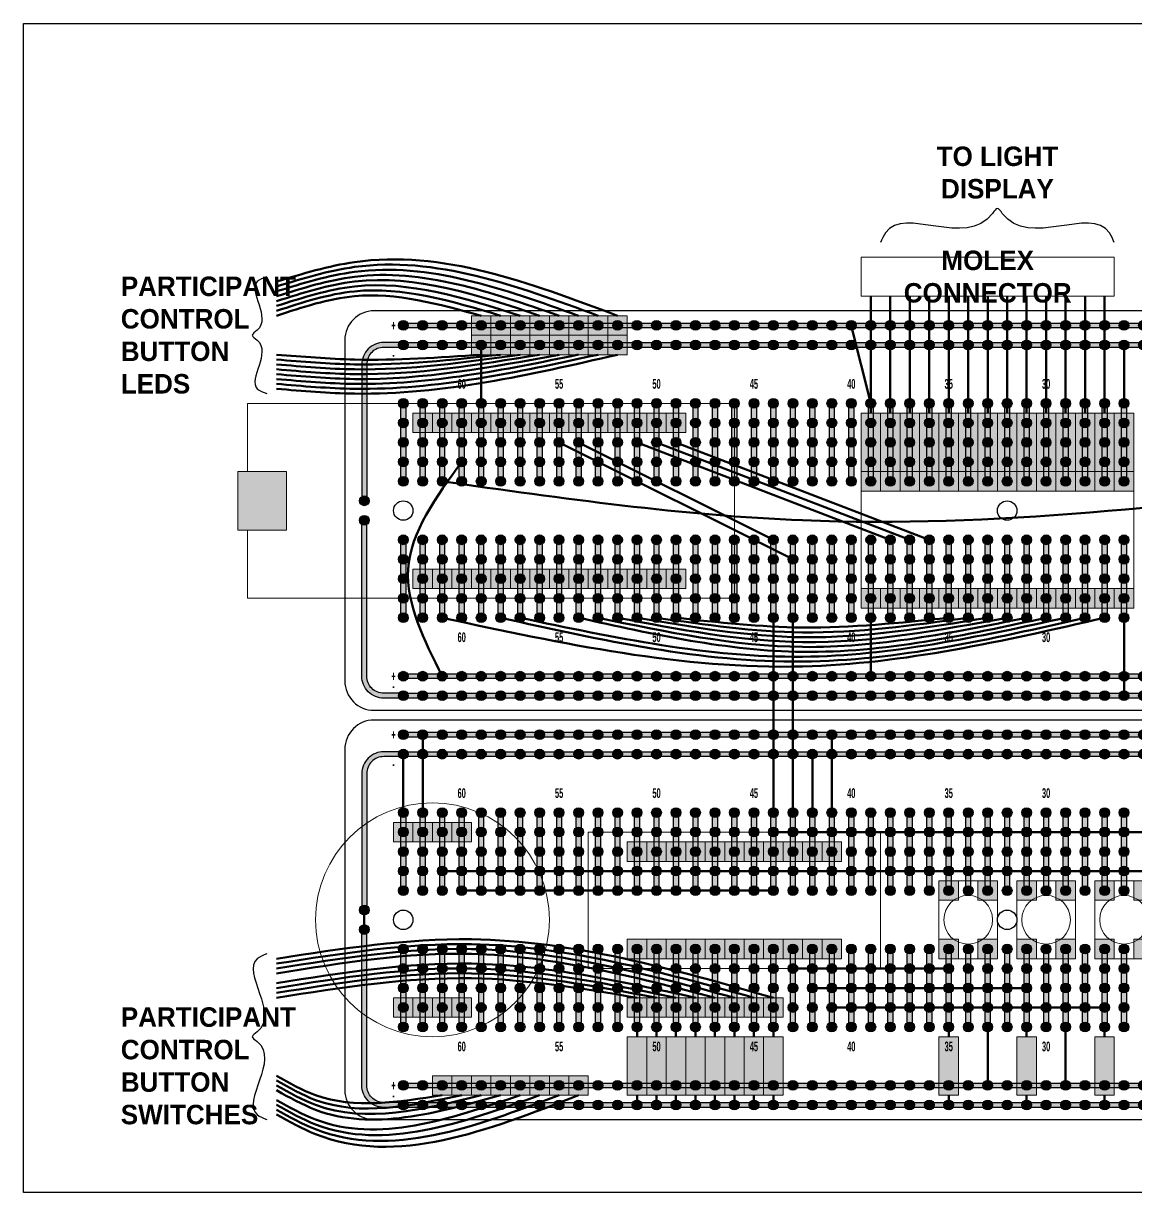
# Model space of a CAD drawing. Header units: inches. Extents: x -1.8 to 23.5, y -0.6 to 13.3.
# Drawn here: x -1.8 to 3.91, y 7.3 to 13.3 of the extents above; entities that cross this region are included whole.
import ezdxf
from ezdxf.enums import TextEntityAlignment as Align

# ---------------------------------------------------------------- set-up
doc = ezdxf.new("R2010")
doc.units = ezdxf.units.IN
doc.header["$MEASUREMENT"] = 0
for name, color, linetype in [('E-12V', 241, 'Continuous'), ('E-3.3V', 242, 'Continuous'), ('E-5.0V', 245, 'Continuous'), ('E-BRBD', 253, 'Continuous'), ('E-COMP-RSTR', 203, 'Continuous'), ('E-MOD0', 153, 'Continuous'), ('E-MOD1', 8, 'Continuous'), ('E-SCLK', 92, 'Continuous'), ('E-SDTA', 52, 'Continuous'), ('E-TRML-GNRL', 8, 'Continuous'), ('E-TRML-POWR', 103, 'Continuous'), ('G-ANNO-TEXT', 7, 'Continuous')]:
    doc.layers.add(name, color=color, linetype=linetype)
doc.layers.add('E-GRND', color=7, linetype='Continuous', true_color=0x404040)
for name, color, linetype, lineweight in [('E-LEDB', 152, 'Continuous', 50), ('E-LEDG', 110, 'Continuous', 50), ('E-LEDR', 240, 'Continuous', 50), ('E-LEDW', 254, 'Continuous', 50), ('E-OUTL', 7, 'Continuous', 15), ('E-WIRE-012V', 241, 'Continuous', 50), ('E-WIRE-3.3V', 242, 'Continuous', 50), ('E-WIRE-5.0V', 245, 'Continuous', 50), ('E-WIRE-GNRL', 30, 'Continuous', 50), ('E-WIRE-SCLK', 92, 'Continuous', 50), ('E-WIRE-SDTA', 52, 'Continuous', 50)]:
    doc.layers.add(name, color=color, linetype=linetype, lineweight=lineweight)
doc.layers.add('E-WIRE-GRND', color=7, linetype='Continuous', lineweight=50, true_color=0x404040)
doc.layers.add('G-VPRT', color=7, linetype='Continuous', plot=False)
doc.layers.get('E-MOD0').off()
doc.styles.add('PIN-ANNO', font='cityb___.ttf', dxfattribs={"width": 0.5, "height": 0.05})
doc.styles.add('RJR', font='cityb___.ttf', dxfattribs={"height": 0.1})

# ---------------------------------------------------------------- blocks, each defined once
blk = doc.blocks.new('filled-terminal')
h = blk.add_hatch(color=256)
h.dxf.hatch_style = 1
h.paths.add_polyline_path([(0.1, 0.1), (0, 0.1), (0, 0), (0.1, 0)])
at = {"layer": 'E-OUTL'}
blk.add_lwpolyline([(0, 0.1), (0.1, 0.1), (0.1, 0), (0, 0)], close=True, dxfattribs=at)
blk = doc.blocks.new('pwm-expander')
h = blk.add_hatch(color=256)
h.dxf.hatch_style = 1
h.paths.add_polyline_path([(0, 0), (1.5, 0), (1.5, 0.7), (0, 0.7)])
h.paths.add_polyline_path([(0.2, 0.15), (0.3, 0.15), (0.4, 0.15), (0.5, 0.15), (0.6, 0.15), (0.6, 0.05), (0.5, 0.05), (0.4, 0.05), (0.3, 0.05), (0.2, 0.05)], flags=16)
h.paths.add_polyline_path([(0.4262, 0.5638), (0.4262, 0.1362), (1.0738, 0.1362), (1.0738, 0.5638)], flags=24)
at = {"layer": 'E-OUTL'}
blk.add_lwpolyline([(0, 0.7), (1.5, 0.7), (1.5, 0), (0, 0)], close=True, dxfattribs=at)
at = {"layer": 'E-3.3V'}
blk.add_blockref('filled-terminal', (0.2, 0.05), dxfattribs=at)
at = {"layer": 'E-GRND'}
blk.add_blockref('filled-terminal', (0.3, 0.05), dxfattribs=at)
at = {"layer": 'E-SCLK'}
blk.add_blockref('filled-terminal', (0.4, 0.05), dxfattribs=at)
at = {"layer": 'E-SDTA'}
blk.add_blockref('filled-terminal', (0.5, 0.05), dxfattribs=at)
at = {"layer": 'E-TRML-GNRL'}
for p in [(0.2, 0.55), (0.3, 0.55), (0.4, 0.55), (0.5, 0.55), (0.6, 0.55), (0.7, 0.55), (0.8, 0.55), (0.9, 0.55), (1, 0.55), (1.1, 0.55), (1.2, 0.55), (0.6, 0.05), (0.7, 0.05), (0.8, 0.05), (0.9, 0.05), (1, 0.05), (1.1, 0.05), (1.2, 0.05)]:
    blk.add_blockref('filled-terminal', p, dxfattribs=at)
blk = doc.blocks.new('level-shifter')
h = blk.add_hatch(color=256)
h.dxf.hatch_style = 1
h.paths.add_polyline_path([(0.4, 0.6), (0.3, 0.6), (0.2, 0.6), (0.1, 0.6), (0, 0.6), (0, 0.1), (0.1, 0.1), (0.2, 0.1), (0.3, 0.1), (0.4, 0.1), (0.5, 0.1), (0.6, 0.1), (0.7, 0.1), (0.8, 0.1), (0.9, 0.1), (1, 0.1), (1.1, 0.1), (1.2, 0.1), (1.3, 0.1), (1.4, 0.1), (1.4, 0.6), (1.3, 0.6), (1.2, 0.6), (1.1, 0.6), (1, 0.6), (0.9, 0.6), (0.8, 0.6), (0.7, 0.6), (0.6, 0.6), (0.5, 0.6)])
h.paths.add_polyline_path([(0.4443, 0.5628), (0.4443, 0.1372), (0.9557, 0.1372), (0.9557, 0.5628)], flags=24)
blk.add_lwpolyline([(0, 0.6), (1.4, 0.6), (1.4, 0.1), (0, 0.1)], close=True)
at = {"layer": 'E-OUTL'}
blk.add_lwpolyline([(0, 0.7), (1.4, 0.7), (1.4, 0), (0, 0)], close=True, dxfattribs=at)
at = {"layer": 'E-12V'}
blk.add_blockref('filled-terminal', (0, 0.6), dxfattribs=at)
at = {"layer": 'E-3.3V'}
blk.add_blockref('filled-terminal', (0, 0), dxfattribs=at)
at = {"layer": 'E-GRND'}
for p in [(1.3, 0.6), (1.3, 0)]:
    blk.add_blockref('filled-terminal', p, dxfattribs=at)
at = {"layer": 'E-TRML-GNRL'}
for p in [(0.1, 0.6), (0.2, 0.6), (0.3, 0.6), (0.4, 0.6), (0.5, 0.6), (0.6, 0.6), (0.7, 0.6), (0.8, 0.6), (0.9, 0.6), (1, 0.6), (1.1, 0.6), (1.2, 0.6), (0.1, 0), (0.2, 0), (0.3, 0), (0.4, 0), (0.5, 0), (0.6, 0), (0.7, 0), (0.8, 0), (0.9, 0), (1, 0), (1.1, 0), (1.2, 0)]:
    blk.add_blockref('filled-terminal', p, dxfattribs=at)
blk = doc.blocks.new('breadboard-bus')
h = blk.add_hatch()
h.set_pattern_fill('ANSI31', color=0)
h.set_pattern_definition([(45, (-79, -14.2), (-0.08838835, 0.08838835), [])])
h.paths.add_polyline_path([(0.075, 0.45, 1), (0.025, 0.45, 1)])
h = blk.add_hatch(color=0)
h.dxf.hatch_style = 1
h.paths.add_polyline_path([(0.075, 0.45, 1), (0.025, 0.45, 1)])
h = blk.add_hatch(color=0)
h.dxf.hatch_style = 1
h.paths.add_polyline_path([(0.0375, 0.05), (0.0625, 0.05), (0.0625, 0.45), (0.0375, 0.45)])
h = blk.add_hatch()
h.set_pattern_fill('ANSI31', color=0)
h.set_pattern_definition([(45, (-79, -14.3), (-0.08838835, 0.08838835), [])])
h.paths.add_polyline_path([(0.075, 0.35, 1), (0.025, 0.35, 1)])
h = blk.add_hatch(color=0)
h.dxf.hatch_style = 1
h.paths.add_polyline_path([(0.075, 0.35, 1), (0.025, 0.35, 1)])
h = blk.add_hatch()
h.set_pattern_fill('ANSI31', color=0)
h.set_pattern_definition([(45, (-79, -14.4), (-0.08838835, 0.08838835), [])])
h.paths.add_polyline_path([(0.075, 0.25, 1), (0.025, 0.25, 1)])
h = blk.add_hatch(color=0)
h.dxf.hatch_style = 1
h.paths.add_polyline_path([(0.075, 0.25, 1), (0.025, 0.25, 1)])
h = blk.add_hatch()
h.set_pattern_fill('ANSI31', color=0)
h.set_pattern_definition([(45, (-79, -14.5), (-0.08838835, 0.08838835), [])])
h.paths.add_polyline_path([(0.075, 0.15, 1), (0.025, 0.15, 1)])
h = blk.add_hatch(color=0)
h.dxf.hatch_style = 1
h.paths.add_polyline_path([(0.075, 0.15, 1), (0.025, 0.15, 1)])
h = blk.add_hatch(color=0)
h.dxf.hatch_style = 1
h.paths.add_polyline_path([(0.075, 0.05, 1), (0.025, 0.05, 1)])
at = {"color": 0}
blk.add_lwpolyline([(0.0375, 0.45), (0.0625, 0.45), (0.0625, 0.05), (0.0375, 0.05)], close=True, dxfattribs=at)
for centre in [(0.05, 0.45), (0.05, 0.35), (0.05, 0.25), (0.05, 0.15), (0.05, 0.05)]:
    blk.add_circle(centre, 0.025, dxfattribs=at)
blk = doc.blocks.new('breadboard-pwr-bus')
h = blk.add_hatch()
h.set_pattern_fill('ANSI31', color=0)
h.set_pattern_definition([(45, (-79.1, -14.5), (-0.08838835, 0.08838835), [])])
h.paths.add_polyline_path([(0.075, 0.05, 1), (0.025, 0.05, 1)])
h = blk.add_hatch(color=0)
h.dxf.hatch_style = 1
h.paths.add_polyline_path([(0.075, 0.05, 1), (0.025, 0.05, 1)])
h = blk.add_hatch(color=0)
h.dxf.hatch_style = 1
h.paths.add_polyline_path([(6.25, 0.0375), (6.25, 0.0625), (0.05, 0.0625), (0.05, 0.0375)])
h = blk.add_hatch()
h.set_pattern_fill('ANSI31', color=0)
h.set_pattern_definition([(45, (-79.1, -14.4), (-0.08838835, 0.08838835), [])])
h.paths.add_polyline_path([(0.175, 0.05, 1), (0.125, 0.05, 1)])
h = blk.add_hatch(color=0)
h.dxf.hatch_style = 1
h.paths.add_polyline_path([(0.175, 0.05, 1), (0.125, 0.05, 1)])
h = blk.add_hatch()
h.set_pattern_fill('ANSI31', color=0)
h.set_pattern_definition([(45, (-79.1, -14.3), (-0.08838835, 0.08838835), [])])
h.paths.add_polyline_path([(0.275, 0.05, 1), (0.225, 0.05, 1)])
h = blk.add_hatch(color=0)
h.dxf.hatch_style = 1
h.paths.add_polyline_path([(0.275, 0.05, 1), (0.225, 0.05, 1)])
h = blk.add_hatch()
h.set_pattern_fill('ANSI31', color=0)
h.set_pattern_definition([(45, (-79.1, -14.2), (-0.08838835, 0.08838835), [])])
h.paths.add_polyline_path([(0.375, 0.05, 1), (0.325, 0.05, 1)])
h = blk.add_hatch(color=0)
h.dxf.hatch_style = 1
h.paths.add_polyline_path([(0.375, 0.05, 1), (0.325, 0.05, 1)])
h = blk.add_hatch(color=0)
h.dxf.hatch_style = 1
h.paths.add_polyline_path([(0.475, 0.05, 1), (0.425, 0.05, 1)])
h = blk.add_hatch(color=0)
h.dxf.hatch_style = 1
h.paths.add_polyline_path([(0.575, 0.05, 1), (0.525, 0.05, 1)])
h = blk.add_hatch(color=0)
h.dxf.hatch_style = 1
h.paths.add_polyline_path([(0.675, 0.05, 1), (0.625, 0.05, 1)])
h = blk.add_hatch(color=0)
h.dxf.hatch_style = 1
h.paths.add_polyline_path([(0.775, 0.05, 1), (0.725, 0.05, 1)])
h = blk.add_hatch()
h.set_pattern_fill('ANSI31', color=0)
h.set_pattern_definition([(45, (-78.6, -14.2), (-0.08838835, 0.08838835), [])])
h.paths.add_polyline_path([(0.875, 0.05, 1), (0.825, 0.05, 1)])
h = blk.add_hatch(color=0)
h.dxf.hatch_style = 1
h.paths.add_polyline_path([(0.875, 0.05, 1), (0.825, 0.05, 1)])
h = blk.add_hatch(color=0)
h.dxf.hatch_style = 1
h.paths.add_polyline_path([(0.975, 0.05, 1), (0.925, 0.05, 1)])
h = blk.add_hatch(color=0)
h.dxf.hatch_style = 1
h.paths.add_polyline_path([(1.075, 0.05, 1), (1.025, 0.05, 1)])
h = blk.add_hatch(color=0)
h.dxf.hatch_style = 1
h.paths.add_polyline_path([(1.175, 0.05, 1), (1.125, 0.05, 1)])
h = blk.add_hatch(color=0)
h.dxf.hatch_style = 1
h.paths.add_polyline_path([(1.275, 0.05, 1), (1.225, 0.05, 1)])
h = blk.add_hatch()
h.set_pattern_fill('ANSI31', color=0)
h.set_pattern_definition([(45, (-78.1, -14.2), (-0.08838835, 0.08838835), [])])
h.paths.add_polyline_path([(1.375, 0.05, 1), (1.325, 0.05, 1)])
h = blk.add_hatch(color=0)
h.dxf.hatch_style = 1
h.paths.add_polyline_path([(1.375, 0.05, 1), (1.325, 0.05, 1)])
h = blk.add_hatch(color=0)
h.dxf.hatch_style = 1
h.paths.add_polyline_path([(1.475, 0.05, 1), (1.425, 0.05, 1)])
h = blk.add_hatch(color=0)
h.dxf.hatch_style = 1
h.paths.add_polyline_path([(1.575, 0.05, 1), (1.525, 0.05, 1)])
h = blk.add_hatch(color=0)
h.dxf.hatch_style = 1
h.paths.add_polyline_path([(1.675, 0.05, 1), (1.625, 0.05, 1)])
h = blk.add_hatch(color=0)
h.dxf.hatch_style = 1
h.paths.add_polyline_path([(1.775, 0.05, 1), (1.725, 0.05, 1)])
h = blk.add_hatch()
h.set_pattern_fill('ANSI31', color=0)
h.set_pattern_definition([(45, (-77.6, -14.2), (-0.08838835, 0.08838835), [])])
h.paths.add_polyline_path([(1.875, 0.05, 1), (1.825, 0.05, 1)])
h = blk.add_hatch(color=0)
h.dxf.hatch_style = 1
h.paths.add_polyline_path([(1.875, 0.05, 1), (1.825, 0.05, 1)])
h = blk.add_hatch(color=0)
h.dxf.hatch_style = 1
h.paths.add_polyline_path([(1.975, 0.05, 1), (1.925, 0.05, 1)])
h = blk.add_hatch(color=0)
h.dxf.hatch_style = 1
h.paths.add_polyline_path([(2.075, 0.05, 1), (2.025, 0.05, 1)])
h = blk.add_hatch(color=0)
h.dxf.hatch_style = 1
h.paths.add_polyline_path([(2.175, 0.05, 1), (2.125, 0.05, 1)])
h = blk.add_hatch(color=0)
h.dxf.hatch_style = 1
h.paths.add_polyline_path([(2.275, 0.05, 1), (2.225, 0.05, 1)])
h = blk.add_hatch()
h.set_pattern_fill('ANSI31', color=0)
h.set_pattern_definition([(45, (-77.1, -14.2), (-0.08838835, 0.08838835), [])])
h.paths.add_polyline_path([(2.375, 0.05, 1), (2.325, 0.05, 1)])
h = blk.add_hatch(color=0)
h.dxf.hatch_style = 1
h.paths.add_polyline_path([(2.375, 0.05, 1), (2.325, 0.05, 1)])
h = blk.add_hatch(color=0)
h.dxf.hatch_style = 1
h.paths.add_polyline_path([(2.475, 0.05, 1), (2.425, 0.05, 1)])
h = blk.add_hatch(color=0)
h.dxf.hatch_style = 1
h.paths.add_polyline_path([(2.575, 0.05, 1), (2.525, 0.05, 1)])
h = blk.add_hatch(color=0)
h.dxf.hatch_style = 1
h.paths.add_polyline_path([(2.675, 0.05, 1), (2.625, 0.05, 1)])
h = blk.add_hatch(color=0)
h.dxf.hatch_style = 1
h.paths.add_polyline_path([(2.775, 0.05, 1), (2.725, 0.05, 1)])
h = blk.add_hatch()
h.set_pattern_fill('ANSI31', color=0)
h.set_pattern_definition([(45, (-76.6, -14.2), (-0.08838835, 0.08838835), [])])
h.paths.add_polyline_path([(2.875, 0.05, 1), (2.825, 0.05, 1)])
h = blk.add_hatch(color=0)
h.dxf.hatch_style = 1
h.paths.add_polyline_path([(2.875, 0.05, 1), (2.825, 0.05, 1)])
h = blk.add_hatch(color=0)
h.dxf.hatch_style = 1
h.paths.add_polyline_path([(2.975, 0.05, 1), (2.925, 0.05, 1)])
h = blk.add_hatch(color=0)
h.dxf.hatch_style = 1
h.paths.add_polyline_path([(3.075, 0.05, 1), (3.025, 0.05, 1)])
h = blk.add_hatch(color=0)
h.dxf.hatch_style = 1
h.paths.add_polyline_path([(3.175, 0.05, 1), (3.125, 0.05, 1)])
h = blk.add_hatch(color=0)
h.dxf.hatch_style = 1
h.paths.add_polyline_path([(3.275, 0.05, 1), (3.225, 0.05, 1)])
h = blk.add_hatch()
h.set_pattern_fill('ANSI31', color=0)
h.set_pattern_definition([(45, (-76.1, -14.2), (-0.08838835, 0.08838835), [])])
h.paths.add_polyline_path([(3.375, 0.05, 1), (3.325, 0.05, 1)])
h = blk.add_hatch(color=0)
h.dxf.hatch_style = 1
h.paths.add_polyline_path([(3.375, 0.05, 1), (3.325, 0.05, 1)])
h = blk.add_hatch(color=0)
h.dxf.hatch_style = 1
h.paths.add_polyline_path([(3.475, 0.05, 1), (3.425, 0.05, 1)])
h = blk.add_hatch(color=0)
h.dxf.hatch_style = 1
h.paths.add_polyline_path([(3.575, 0.05, 1), (3.525, 0.05, 1)])
h = blk.add_hatch(color=0)
h.dxf.hatch_style = 1
h.paths.add_polyline_path([(3.675, 0.05, 1), (3.625, 0.05, 1)])
h = blk.add_hatch(color=0)
h.dxf.hatch_style = 1
h.paths.add_polyline_path([(3.775, 0.05, 1), (3.725, 0.05, 1)])
h = blk.add_hatch()
h.set_pattern_fill('ANSI31', color=0)
h.set_pattern_definition([(45, (-75.6, -14.2), (-0.08838835, 0.08838835), [])])
h.paths.add_polyline_path([(3.875, 0.05, 1), (3.825, 0.05, 1)])
h = blk.add_hatch(color=0)
h.dxf.hatch_style = 1
h.paths.add_polyline_path([(3.875, 0.05, 1), (3.825, 0.05, 1)])
h = blk.add_hatch(color=0)
h.dxf.hatch_style = 1
h.paths.add_polyline_path([(3.975, 0.05, 1), (3.925, 0.05, 1)])
h = blk.add_hatch(color=0)
h.dxf.hatch_style = 1
h.paths.add_polyline_path([(4.075, 0.05, 1), (4.025, 0.05, 1)])
h = blk.add_hatch(color=0)
h.dxf.hatch_style = 1
h.paths.add_polyline_path([(4.175, 0.05, 1), (4.125, 0.05, 1)])
h = blk.add_hatch(color=0)
h.dxf.hatch_style = 1
h.paths.add_polyline_path([(4.275, 0.05, 1), (4.225, 0.05, 1)])
h = blk.add_hatch()
h.set_pattern_fill('ANSI31', color=0)
h.set_pattern_definition([(45, (-75.1, -14.2), (-0.08838835, 0.08838835), [])])
h.paths.add_polyline_path([(4.375, 0.05, 1), (4.325, 0.05, 1)])
h = blk.add_hatch(color=0)
h.dxf.hatch_style = 1
h.paths.add_polyline_path([(4.375, 0.05, 1), (4.325, 0.05, 1)])
h = blk.add_hatch(color=0)
h.dxf.hatch_style = 1
h.paths.add_polyline_path([(4.475, 0.05, 1), (4.425, 0.05, 1)])
h = blk.add_hatch(color=0)
h.dxf.hatch_style = 1
h.paths.add_polyline_path([(4.575, 0.05, 1), (4.525, 0.05, 1)])
h = blk.add_hatch(color=0)
h.dxf.hatch_style = 1
h.paths.add_polyline_path([(4.675, 0.05, 1), (4.625, 0.05, 1)])
h = blk.add_hatch(color=0)
h.dxf.hatch_style = 1
h.paths.add_polyline_path([(4.775, 0.05, 1), (4.725, 0.05, 1)])
h = blk.add_hatch()
h.set_pattern_fill('ANSI31', color=0)
h.set_pattern_definition([(45, (-74.6, -14.2), (-0.08838835, 0.08838835), [])])
h.paths.add_polyline_path([(4.875, 0.05, 1), (4.825, 0.05, 1)])
h = blk.add_hatch(color=0)
h.dxf.hatch_style = 1
h.paths.add_polyline_path([(4.875, 0.05, 1), (4.825, 0.05, 1)])
h = blk.add_hatch(color=0)
h.dxf.hatch_style = 1
h.paths.add_polyline_path([(4.975, 0.05, 1), (4.925, 0.05, 1)])
h = blk.add_hatch(color=0)
h.dxf.hatch_style = 1
h.paths.add_polyline_path([(5.075, 0.05, 1), (5.025, 0.05, 1)])
h = blk.add_hatch(color=0)
h.dxf.hatch_style = 1
h.paths.add_polyline_path([(5.175, 0.05, 1), (5.125, 0.05, 1)])
h = blk.add_hatch(color=0)
h.dxf.hatch_style = 1
h.paths.add_polyline_path([(5.275, 0.05, 1), (5.225, 0.05, 1)])
h = blk.add_hatch()
h.set_pattern_fill('ANSI31', color=0)
h.set_pattern_definition([(45, (-74.1, -14.2), (-0.08838835, 0.08838835), [])])
h.paths.add_polyline_path([(5.375, 0.05, 1), (5.325, 0.05, 1)])
h = blk.add_hatch(color=0)
h.dxf.hatch_style = 1
h.paths.add_polyline_path([(5.375, 0.05, 1), (5.325, 0.05, 1)])
h = blk.add_hatch(color=0)
h.dxf.hatch_style = 1
h.paths.add_polyline_path([(5.475, 0.05, 1), (5.425, 0.05, 1)])
h = blk.add_hatch(color=0)
h.dxf.hatch_style = 1
h.paths.add_polyline_path([(5.575, 0.05, 1), (5.525, 0.05, 1)])
h = blk.add_hatch(color=0)
h.dxf.hatch_style = 1
h.paths.add_polyline_path([(5.675, 0.05, 1), (5.625, 0.05, 1)])
h = blk.add_hatch(color=0)
h.dxf.hatch_style = 1
h.paths.add_polyline_path([(5.775, 0.05, 1), (5.725, 0.05, 1)])
h = blk.add_hatch()
h.set_pattern_fill('ANSI31', color=0)
h.set_pattern_definition([(45, (-73.6, -14.2), (-0.08838835, 0.08838835), [])])
h.paths.add_polyline_path([(5.875, 0.05, 1), (5.825, 0.05, 1)])
h = blk.add_hatch(color=0)
h.dxf.hatch_style = 1
h.paths.add_polyline_path([(5.875, 0.05, 1), (5.825, 0.05, 1)])
h = blk.add_hatch(color=0)
h.dxf.hatch_style = 1
h.paths.add_polyline_path([(5.975, 0.05, 1), (5.925, 0.05, 1)])
h = blk.add_hatch(color=0)
h.dxf.hatch_style = 1
h.paths.add_polyline_path([(6.075, 0.05, 1), (6.025, 0.05, 1)])
h = blk.add_hatch(color=0)
h.dxf.hatch_style = 1
h.paths.add_polyline_path([(6.175, 0.05, 1), (6.125, 0.05, 1)])
h = blk.add_hatch(color=0)
h.dxf.hatch_style = 1
h.paths.add_polyline_path([(6.275, 0.05, 1), (6.225, 0.05, 1)])
at = {"color": 0}
blk.add_lwpolyline([(6.25, 0.0625), (6.25, 0.0375), (0.05, 0.0375), (0.05, 0.0625)], close=True, dxfattribs=at)
for centre in [(0.05, 0.05), (0.15, 0.05), (0.25, 0.05), (0.35, 0.05), (0.45, 0.05), (0.55, 0.05), (0.65, 0.05), (0.75, 0.05), (0.85, 0.05), (0.95, 0.05), (1.05, 0.05), (1.15, 0.05), (1.25, 0.05), (1.35, 0.05), (1.45, 0.05), (1.55, 0.05), (1.65, 0.05), (1.75, 0.05), (1.85, 0.05), (1.95, 0.05), (2.05, 0.05), (2.15, 0.05), (2.25, 0.05), (2.35, 0.05), (2.45, 0.05), (2.55, 0.05), (2.65, 0.05), (2.75, 0.05), (2.85, 0.05), (2.95, 0.05), (3.05, 0.05), (3.15, 0.05), (3.25, 0.05), (3.35, 0.05), (3.45, 0.05), (3.55, 0.05), (3.65, 0.05), (3.75, 0.05), (3.85, 0.05), (3.95, 0.05), (4.05, 0.05), (4.15, 0.05), (4.25, 0.05), (4.35, 0.05), (4.45, 0.05), (4.55, 0.05), (4.65, 0.05), (4.75, 0.05), (4.85, 0.05), (4.95, 0.05), (5.05, 0.05), (5.15, 0.05), (5.25, 0.05), (5.35, 0.05), (5.45, 0.05), (5.55, 0.05), (5.65, 0.05), (5.75, 0.05), (5.85, 0.05), (5.95, 0.05), (6.05, 0.05), (6.15, 0.05), (6.25, 0.05)]:
    blk.add_circle(centre, 0.025, dxfattribs=at)
blk = doc.blocks.new('breadboard-full-thru-hole-electrocookie')
h = blk.add_hatch(color=0)
h.dxf.hatch_style = 1
h.paths.add_polyline_path([(-3.2875, 1.75, -0.414214), (-3.2, 1.8375), (-3.1217, 1.8375, -0.131652), (-3.125, 1.85, -0.131652), (-3.1217, 1.8625), (-3.2, 1.8625, 0.414214), (-3.3125, 1.75), (-3.3125, 1.0717, -0.267949), (-3.2875, 1.0717)])
h = blk.add_hatch(color=0)
h.dxf.hatch_style = 1
h.paths.add_polyline_path([(-3.075, 1.85, 1), (-3.125, 1.85, 1)])
h = blk.add_hatch(color=0)
h.dxf.hatch_style = 1
h.paths.add_polyline_path([(-3.275, 1.05, 1), (-3.325, 1.05, 1)])
h = blk.add_hatch(color=0)
h.dxf.hatch_style = 1
h.paths.add_polyline_path([(-3.325, 0.95, 1), (-3.275, 0.95, 1)])
h = blk.add_hatch(color=0)
h.dxf.hatch_style = 1
h.paths.add_polyline_path([(-3.2875, 0.9283, -0.267949), (-3.3125, 0.9283), (-3.3125, 0.15, 0.414214), (-3.2, 0.0375), (-3.1217, 0.0375, -0.131652), (-3.125, 0.05, -0.131652), (-3.1217, 0.0625), (-3.2, 0.0625, -0.414214), (-3.2875, 0.15)])
h = blk.add_hatch(color=0)
h.dxf.hatch_style = 1
h.paths.add_polyline_path([(-3.125, 0.05, 1), (-3.075, 0.05, 1)])
at = {"color": 0}
blk.add_lwpolyline([(-3.25, -0.025), (3.25, -0.025, 0.414214), (3.4, 0.125), (3.4, 1.875, 0.414214), (3.25, 2.025), (-3.25, 2.025, 0.414214), (-3.4, 1.875), (-3.4, 0.125, 0.414214)], format="xyb", close=True, dxfattribs=at)
for points in [[(-3.1217, 1.8625), (-3.2, 1.8625, 0.414214), (-3.3125, 1.75), (-3.3125, 1.0717)], [(-3.1217, 1.8375), (-3.2, 1.8375, 0.414214), (-3.2875, 1.75), (-3.2875, 1.0717)], [(-3.1217, 0.0375), (-3.2, 0.0375, -0.414214), (-3.3125, 0.15), (-3.3125, 0.9283)], [(-3.1217, 0.0625), (-3.2, 0.0625, -0.414214), (-3.2875, 0.15), (-3.2875, 0.9283)]]:
    blk.add_lwpolyline(points, format="xyb", dxfattribs=at)
for centre, radius in [((-3.1, 1.85), 0.025), ((-3.3, 1.05), 0.025), ((-3.1, 1), 0.05), ((0, 1), 0.05), ((-3.3, 0.95), 0.025), ((-3.1, 0.05), 0.025)]:
    blk.add_circle(centre, radius, dxfattribs=at)
for name, p in [('breadboard-pwr-bus', (-3.15, 1.9)), ('breadboard-pwr-bus', (-3.15, 1.8)), ('breadboard-bus', (-3.15, 1.1)), ('breadboard-bus', (-3.05, 1.1)), ('breadboard-bus', (-2.95, 1.1)), ('breadboard-bus', (-2.85, 1.1)), ('breadboard-bus', (-2.75, 1.1)), ('breadboard-bus', (-2.65, 1.1)), ('breadboard-bus', (-2.55, 1.1)), ('breadboard-bus', (-2.45, 1.1)), ('breadboard-bus', (-2.35, 1.1)), ('breadboard-bus', (-2.25, 1.1)), ('breadboard-bus', (-2.15, 1.1)), ('breadboard-bus', (-2.05, 1.1)), ('breadboard-bus', (-1.95, 1.1)), ('breadboard-bus', (-1.85, 1.1)), ('breadboard-bus', (-1.75, 1.1)), ('breadboard-bus', (-1.65, 1.1)), ('breadboard-bus', (-1.55, 1.1)), ('breadboard-bus', (-1.45, 1.1)), ('breadboard-bus', (-1.35, 1.1)), ('breadboard-bus', (-1.25, 1.1)), ('breadboard-bus', (-1.15, 1.1)), ('breadboard-bus', (-1.05, 1.1)), ('breadboard-bus', (-0.95, 1.1)), ('breadboard-bus', (-0.85, 1.1)), ('breadboard-bus', (-0.75, 1.1)), ('breadboard-bus', (-0.65, 1.1)), ('breadboard-bus', (-0.55, 1.1)), ('breadboard-bus', (-0.45, 1.1)), ('breadboard-bus', (-0.35, 1.1)), ('breadboard-bus', (-0.25, 1.1)), ('breadboard-bus', (-0.15, 1.1)), ('breadboard-bus', (-0.05, 1.1)), ('breadboard-bus', (0.05, 1.1)), ('breadboard-bus', (0.15, 1.1)), ('breadboard-bus', (0.25, 1.1)), ('breadboard-bus', (0.35, 1.1)), ('breadboard-bus', (0.45, 1.1)), ('breadboard-bus', (0.55, 1.1)), ('breadboard-bus', (-3.15, 0.4)), ('breadboard-bus', (-3.05, 0.4)), ('breadboard-bus', (-2.95, 0.4)), ('breadboard-bus', (-2.85, 0.4)), ('breadboard-bus', (-2.75, 0.4)), ('breadboard-bus', (-2.65, 0.4)), ('breadboard-bus', (-2.55, 0.4)), ('breadboard-bus', (-2.45, 0.4)), ('breadboard-bus', (-2.35, 0.4)), ('breadboard-bus', (-2.25, 0.4)), ('breadboard-bus', (-2.15, 0.4)), ('breadboard-bus', (-2.05, 0.4)), ('breadboard-bus', (-1.95, 0.4)), ('breadboard-bus', (-1.85, 0.4)), ('breadboard-bus', (-1.75, 0.4)), ('breadboard-bus', (-1.65, 0.4)), ('breadboard-bus', (-1.55, 0.4)), ('breadboard-bus', (-1.45, 0.4)), ('breadboard-bus', (-1.35, 0.4)), ('breadboard-bus', (-1.25, 0.4)), ('breadboard-bus', (-1.15, 0.4)), ('breadboard-bus', (-1.05, 0.4)), ('breadboard-bus', (-0.95, 0.4)), ('breadboard-bus', (-0.85, 0.4)), ('breadboard-bus', (-0.75, 0.4)), ('breadboard-bus', (-0.65, 0.4)), ('breadboard-bus', (-0.55, 0.4)), ('breadboard-bus', (-0.45, 0.4)), ('breadboard-bus', (-0.35, 0.4)), ('breadboard-bus', (-0.25, 0.4)), ('breadboard-bus', (-0.15, 0.4)), ('breadboard-bus', (-0.05, 0.4)), ('breadboard-bus', (0.05, 0.4)), ('breadboard-bus', (0.15, 0.4)), ('breadboard-bus', (0.25, 0.4)), ('breadboard-bus', (0.35, 0.4)), ('breadboard-bus', (0.45, 0.4)), ('breadboard-bus', (0.55, 0.4)), ('breadboard-pwr-bus', (-3.15, 0.1)), ('breadboard-pwr-bus', (-3.15, 0))]:
    blk.add_blockref(name, p, dxfattribs=at)
at = {"color": 0, "style": 'PIN-ANNO', "width": 0.5}
for s, p in [('+', (-3.15, 1.95)), ('-', (-3.15, 1.8)), ('60', (-2.8, 1.65)), ('55', (-2.3, 1.65)), ('50', (-1.8, 1.65)), ('45', (-1.3, 1.65)), ('40', (-0.8, 1.65)), ('35', (-0.3, 1.65)), ('30', (0.2, 1.65)), ('60', (-2.8, 0.35)), ('55', (-2.3, 0.35)), ('50', (-1.8, 0.35)), ('45', (-1.3, 0.35)), ('40', (-0.8, 0.35)), ('35', (-0.3, 0.35)), ('30', (0.2, 0.35)), ('+', (-3.15, 0.15)), ('-', (-3.15, 0.1))]:
    blk.add_text(s, height=0.05, dxfattribs=at).set_placement(p, align=Align.MIDDLE_CENTER)
blk = doc.blocks.new('MKR-1010')
at = {"linetype": 'ByBlock'}
h = blk.add_hatch(color=0, dxfattribs=at)
h.dxf.hatch_style = 1
h.paths.add_polyline_path([(2.5, 0), (2.5, 0.35), (2.3, 0.35), (2.3, 0.65), (2.5, 0.65), (2.5, 1), (0, 1), (0, 0)])
h.paths.add_polyline_path([(1.65, 0.15), (1.65, 0.05), (1.55, 0.05), (1.45, 0.05), (1.35, 0.05), (1.25, 0.05), (1.15, 0.05), (1.05, 0.05), (0.95, 0.05), (0.85, 0.05), (0.75, 0.05), (0.65, 0.05), (0.55, 0.05), (0.45, 0.05), (0.35, 0.05), (0.25, 0.05), (0.25, 0.15), (0.35, 0.15), (0.45, 0.15), (0.55, 0.15), (0.65, 0.15), (0.75, 0.15), (0.85, 0.15), (0.95, 0.15), (1.05, 0.15), (1.15, 0.15), (1.25, 0.15), (1.35, 0.15), (1.45, 0.15), (1.55, 0.15)], flags=16)
h.paths.add_polyline_path([(1.65, 0.85), (1.55, 0.85), (1.45, 0.85), (1.35, 0.85), (1.25, 0.85), (1.15, 0.85), (1.05, 0.85), (0.95, 0.85), (0.85, 0.85), (0.75, 0.85), (0.65, 0.85), (0.55, 0.85), (0.45, 0.85), (0.35, 0.85), (0.25, 0.85), (0.25, 0.95), (0.35, 0.95), (0.45, 0.95), (0.55, 0.95), (0.65, 0.95), (0.75, 0.95), (0.85, 0.95), (0.95, 0.95), (1.05, 0.95), (1.15, 0.95), (1.25, 0.95), (1.35, 0.95), (1.45, 0.95), (1.55, 0.95), (1.65, 0.95)], flags=16)
h.paths.add_polyline_path([(0.95, 0.15), (0.95, 0.05), (0.85, 0.05), (0.85, 0.15)], flags=0)
h.paths.add_polyline_path([(1.6313, 0.1514), (1.5694, 0.1514), (1.5694, 0.0468), (1.6313, 0.0468)], flags=24)
h.paths.add_polyline_path([(1.532, 0.1515), (1.4656, 0.1515), (1.4656, 0.047), (1.532, 0.047)], flags=24)
h.paths.add_polyline_path([(1.4368, 0.1514), (1.3612, 0.1514), (1.3612, 0.0468), (1.4368, 0.0468)], flags=24)
h.paths.add_polyline_path([(1.3387, 0.1511), (1.2594, 0.1511), (1.2594, 0.0465), (1.3387, 0.0465)], flags=24)
h.paths.add_polyline_path([(1.2339, 0.1509), (1.1661, 0.1509), (1.1661, 0.0463), (1.2339, 0.0463)], flags=24)
h.paths.add_polyline_path([(1.1251, 0.1512), (1.0746, 0.1512), (1.0746, 0.0467), (1.1251, 0.0467)], flags=24)
h.paths.add_polyline_path([(1.0251, 0.1514), (0.9747, 0.1514), (0.9747, 0.0468), (1.0251, 0.0468)], flags=24)
h.paths.add_polyline_path([(0.9253, 0.1514), (0.8743, 0.1514), (0.8743, 0.0468), (0.9253, 0.0468)], flags=24)
h.paths.add_polyline_path([(0.8185, 0.1514), (0.7781, 0.1514), (0.7781, 0.0468), (0.8185, 0.0468)], flags=24)
h.paths.add_polyline_path([(0.7282, 0.1518), (0.6719, 0.1518), (0.6719, 0.0472), (0.7282, 0.0472)], flags=24)
h.paths.add_polyline_path([(0.6204, 0.1513), (0.5772, 0.1513), (0.5772, 0.0467), (0.6204, 0.0467)], flags=24)
h.paths.add_polyline_path([(0.522, 0.152), (0.4764, 0.152), (0.4764, 0.0474), (0.522, 0.0474)], flags=24)
h.paths.add_polyline_path([(0.4201, 0.1513), (0.3778, 0.1513), (0.3778, 0.0467), (0.4201, 0.0467)], flags=24)
h.paths.add_polyline_path([(0.3205, 0.1513), (0.2759, 0.1513), (0.2759, 0.0467), (0.3205, 0.0467)], flags=24)
h.paths.add_polyline_path([(0.3217, 0.9513), (0.2769, 0.9513), (0.2769, 0.8467), (0.3217, 0.8467)], flags=24)
h.paths.add_polyline_path([(0.4204, 0.9512), (0.3776, 0.9512), (0.3776, 0.8467), (0.4204, 0.8467)], flags=24)
h.paths.add_polyline_path([(0.5207, 0.9513), (0.4777, 0.9513), (0.4777, 0.8467), (0.5207, 0.8467)], flags=24)
h.paths.add_polyline_path([(0.6209, 0.9513), (0.5776, 0.9513), (0.5776, 0.8467), (0.6209, 0.8467)], flags=24)
h.paths.add_polyline_path([(0.7147, 0.9514), (0.6819, 0.9514), (0.6819, 0.8468), (0.7147, 0.8468)], flags=24)
h.paths.add_polyline_path([(0.8237, 0.9518), (0.7751, 0.9518), (0.7751, 0.8472), (0.8237, 0.8472)], flags=24)
h.paths.add_polyline_path([(0.9293, 0.9513), (0.8679, 0.9513), (0.8679, 0.8467), (0.9293, 0.8467)], flags=24)
h.paths.add_polyline_path([(1.0297, 0.9513), (0.968, 0.9513), (0.968, 0.8467), (1.0297, 0.8467)], flags=24)
h.paths.add_polyline_path([(1.1294, 0.9512), (1.0696, 0.9512), (1.0696, 0.8467), (1.1294, 0.8467)], flags=24)
h.paths.add_polyline_path([(1.2294, 0.9513), (1.1697, 0.9513), (1.1697, 0.8467), (1.2294, 0.8467)], flags=24)
h.paths.add_polyline_path([(1.3296, 0.9513), (1.2694, 0.9513), (1.2694, 0.8467), (1.3296, 0.8467)], flags=24)
h.paths.add_polyline_path([(1.4228, 0.9514), (1.3731, 0.9514), (1.3731, 0.8468), (1.4228, 0.8468)], flags=24)
h.paths.add_polyline_path([(1.5325, 0.9518), (1.4669, 0.9518), (1.4669, 0.8472), (1.5325, 0.8472)], flags=24)
h.paths.add_polyline_path([(1.6416, 0.952), (1.5562, 0.952), (1.5562, 0.8475), (1.6416, 0.8475)], flags=24)
h.paths.add_polyline_path([(1.225, 0.6036), (0.6721, 0.6036), (0.6721, 0.3944), (1.225, 0.3944)], flags=24)
at = {"layer": 'E-MOD1'}
h = blk.add_hatch(color=256, dxfattribs=at)
h.dxf.hatch_style = 1
h.paths.add_polyline_path([(2.55, 0.65), (2.3, 0.65), (2.3, 0.35), (2.55, 0.35)])
at = {"layer": 'E-OUTL'}
blk.add_lwpolyline([(2.5, 0.35), (2.5, 0), (0, 0), (0, 1), (2.5, 1), (2.5, 0.65)], dxfattribs=at)
blk.add_lwpolyline([(2.3, 0.65), (2.55, 0.65), (2.55, 0.35), (2.3, 0.35)], close=True, dxfattribs=at)
at = {"layer": 'E-3.3V'}
blk.add_blockref('filled-terminal', (1.35, 0.05), dxfattribs=at)
at = {"layer": 'E-5.0V'}
blk.add_blockref('filled-terminal', (1.45, 0.05), dxfattribs=at)
at = {"layer": 'E-GRND'}
blk.add_blockref('filled-terminal', (1.25, 0.05), dxfattribs=at)
at = {"layer": 'E-MOD1'}
blk.add_blockref('filled-terminal', (0.85, 0.05), dxfattribs=at)
at = {"layer": 'E-SCLK'}
blk.add_blockref('filled-terminal', (0.85, 0.05), dxfattribs=at)
at = {"layer": 'E-SDTA'}
blk.add_blockref('filled-terminal', (0.75, 0.05), dxfattribs=at)
at = {"layer": 'E-TRML-GNRL'}
for p in [(0.25, 0.85), (0.35, 0.85), (0.45, 0.85), (0.55, 0.85), (0.65, 0.85), (0.75, 0.85), (0.85, 0.85), (0.95, 0.85), (1.05, 0.85), (1.15, 0.85), (1.25, 0.85), (1.35, 0.85), (1.45, 0.85), (1.55, 0.85), (0.25, 0.05), (0.35, 0.05), (0.45, 0.05), (0.55, 0.05), (0.65, 0.05), (0.95, 0.05), (1.05, 0.05), (1.15, 0.05), (1.55, 0.05)]:
    blk.add_blockref('filled-terminal', p, dxfattribs=at)
blk = doc.blocks.new('rtc-circle')
h = blk.add_hatch(color=0)
h.dxf.hatch_style = 1
h.paths.add_polyline_path([(0.8, 0.5, 1), (-0.4, 0.5, 1)])
h.paths.add_polyline_path([(-0.0759, 0.7105), (-0.0759, 0.2895), (0.4759, 0.2895), (0.4759, 0.7105)], flags=24)
at = {"layer": 'E-OUTL'}
blk.add_circle((0.2, 0.5), 0.6, dxfattribs=at)
at = {"layer": 'E-3.3V'}
blk.add_blockref('filled-terminal', (0.1, 0.9), dxfattribs=at)
at = {"layer": 'E-GRND'}
blk.add_blockref('filled-terminal', (0, 0.9), dxfattribs=at)
at = {"layer": 'E-SCLK'}
blk.add_blockref('filled-terminal', (0.2, 0.9), dxfattribs=at)
at = {"layer": 'E-SDTA'}
blk.add_blockref('filled-terminal', (0.3, 0.9), dxfattribs=at)
at = {"layer": 'E-TRML-GNRL'}
for p in [(0, 0), (0.1, 0), (0.2, 0), (0.3, 0)]:
    blk.add_blockref('filled-terminal', p, dxfattribs=at)
blk = doc.blocks.new('terminal-block')
h = blk.add_hatch(color=0)
h.dxf.hatch_style = 1
h.paths.add_polyline_path([(0, 0), (0.1, 0), (0.1, 0.3), (0, 0.3)])
h.paths.add_polyline_path([(0.075, 0.15, -1), (0.025, 0.15, -1)], flags=16)
at = {"layer": 'E-TRML-GNRL'}
h = blk.add_hatch(color=256, dxfattribs=at)
h.dxf.hatch_style = 1
h.paths.add_polyline_path([(0.075, 0.15, 1), (0.025, 0.15, 1)])
at = {"layer": 'E-OUTL'}
blk.add_lwpolyline([(0, 0.3), (0.1, 0.3), (0.1, 0), (0, 0)], close=True, dxfattribs=at)
blk.add_circle((0.05, 0.15), 0.025, dxfattribs=at)
blk = doc.blocks.new('RESISTOR')
h = blk.add_hatch(color=256)
h.dxf.hatch_style = 1
h.paths.add_polyline_path([(0.3, 0.05), (0, 0.05), (0, -0.05), (0.3, -0.05)])
at = {"layer": 'E-OUTL'}
blk.add_lwpolyline([(0, 0.05), (0.3, 0.05), (0.3, -0.05), (0, -0.05)], close=True, dxfattribs=at)
blk = doc.blocks.new('push-button-6mm')
h = blk.add_hatch(color=0)
h.dxf.hatch_style = 1
h.paths.add_polyline_path([(0.3, 0.4), (0, 0.4), (0, 0), (0.3, 0)])
edge = h.paths.add_edge_path(flags=16)
edge.add_arc((0.15, 0.2), 0.125, 0, 360)
at = {"layer": 'E-OUTL'}
blk.add_lwpolyline([(0, 0.4), (0.3, 0.4), (0.3, 0), (0, 0)], close=True, dxfattribs=at)
blk.add_circle((0.15, 0.2), 0.125, dxfattribs=at)
at = {"layer": 'E-TRML-GNRL'}
for p in [(0, 0.3), (0.2, 0.3), (0, 0), (0.2, 0)]:
    blk.add_blockref('filled-terminal', p, dxfattribs=at)

msp = doc.modelspace()

# ---------------------------------------------------------------- linework, layer by layer
at = {"layer": 'E-LEDB'}
for points in [[(2.85, 11.3), (2.85, 11.9)], [(3.15, 11.3), (3.15, 11.9)], [(3.45, 11.3), (3.45, 11.9)], [(3.75, 11.3), (3.75, 11.9)], [(2.85, 10.65), (1.55, 11.15)]]:
    msp.add_lwpolyline(points, dxfattribs=at)
for points in [[(-0.5, 11.975), (-0.1, 12.075), (1.25, 11.8)], [(-0.5, 11.875), (-0.1, 11.975), (0.85, 11.8)], [(-0.5, 11.525), (-0.1, 11.5), (0.85, 11.6)], [(-0.5, 11.425), (-0.1, 11.4), (1.25, 11.6)], [(0.35, 10.25), (2.2, 10), (3.75, 10.25)], [(1.05, 10.25), (2.2, 10.075), (3.45, 10.25)], [(1.35, 10.25), (2.2, 10.15), (3.15, 10.25)], [(-0.5, 8.5), (0.5, 8.6), (2.05, 8.3)], [(-0.5, 8.375), (0.5, 8.475), (1.65, 8.3)], [(-0.5, 7.825), (-0.3, 7.725), (0.65, 7.8)], [(-0.5, 7.7), (-0.3, 7.6), (1.05, 7.8)]]:
    msp.add_spline(points, degree=3, dxfattribs=at)
at = {"layer": 'E-LEDG'}
for points in [[(2.75, 11.3), (2.75, 11.9)], [(3.05, 11.3), (3.05, 11.9)], [(3.35, 11.3), (3.35, 11.9)], [(3.65, 11.3), (3.65, 11.9)], [(2.75, 10.65), (1.45, 11.15)]]:
    msp.add_lwpolyline(points, dxfattribs=at)
for points in [[(-0.5, 11.95), (-0.1, 12.05), (1.15, 11.8)], [(-0.5, 11.85), (-0.1, 11.95), (0.75, 11.8)], [(-0.5, 11.55), (-0.1, 11.525), (0.75, 11.6)], [(-0.5, 11.45), (-0.1, 11.425), (1.15, 11.6)], [(0.65, 10.25), (2.2, 10.025), (3.65, 10.25)], [(1.15, 10.25), (2.2, 10.1), (3.35, 10.25)], [(1.45, 10.25), (2.2, 10.175), (3.05, 10.25)], [(-0.5, 8.475), (0.5, 8.575), (1.95, 8.3)], [(-0.5, 8.35), (0.5, 8.45), (1.55, 8.3)], [(-0.5, 7.85), (-0.3, 7.75), (0.55, 7.8)], [(-0.5, 7.725), (-0.3, 7.625), (0.95, 7.8)]]:
    msp.add_spline(points, degree=3, dxfattribs=at)
at = {"layer": 'E-LEDR'}
for points in [[(2.65, 11.3), (2.65, 11.9)], [(2.95, 11.3), (2.95, 11.9)], [(3.25, 11.3), (3.25, 11.9)], [(3.55, 11.3), (3.55, 11.9)], [(2.65, 10.65), (1.35, 11.15)]]:
    msp.add_lwpolyline(points, dxfattribs=at)
for points in [[(-0.5, 11.925), (-0.1, 12.025), (1.05, 11.8)], [(-0.5, 11.825), (-0.1, 11.925), (0.65, 11.8)], [(-0.5, 11.575), (-0.1, 11.55), (0.65, 11.6)], [(-0.5, 11.475), (-0.1, 11.45), (1.05, 11.6)], [(0.75, 10.25), (2.2, 10.05), (3.55, 10.25)], [(1.25, 10.25), (2.2, 10.125), (3.25, 10.25)], [(1.55, 10.25), (2.2, 10.2), (2.95, 10.25)], [(-0.5, 8.45), (0.5, 8.55), (1.85, 8.3)], [(-0.5, 8.325), (0.5, 8.425), (1.45, 8.3)], [(-0.5, 7.875), (-0.3, 7.775), (0.45, 7.8)], [(-0.5, 7.75), (-0.3, 7.65), (0.85, 7.8)]]:
    msp.add_spline(points, degree=3, dxfattribs=at)
at = {"layer": 'E-LEDW'}
for points in [[(-0.5, 11.9), (-0.1, 12), (0.95, 11.8)], [(-0.5, 11.8), (-0.1, 11.9), (0.55, 11.8)], [(-0.5, 11.6), (-0.1, 11.575), (0.55, 11.6)], [(-0.5, 11.5), (-0.1, 11.475), (0.95, 11.6)], [(-0.5, 8.425), (0.5, 8.525), (1.75, 8.3)], [(-0.5, 8.3), (0.5, 8.4), (1.35, 8.3)], [(-0.5, 7.9), (-0.3, 7.8), (0.35, 7.8)], [(-0.5, 7.775), (-0.3, 7.675), (0.75, 7.8)]]:
    msp.add_spline(points, degree=3, dxfattribs=at)
at = {"layer": 'E-OUTL'}
msp.add_lwpolyline([(2.5, 12.1), (3.8, 12.1), (3.8, 11.9), (2.5, 11.9)], close=True, dxfattribs=at)
at = {"layer": 'E-WIRE-012V'}
for points in [[(2.55, 11.3), (2.55, 11.9)], [(2.55, 11.35), (2.45, 11.75)]]:
    msp.add_lwpolyline(points, dxfattribs=at)
at = {"layer": 'E-WIRE-3.3V'}
for points in [[(2.55, 9.95), (2.55, 10.25)], [(0.25, 9.25), (0.25, 9.65)], [(2.35, 9.25), (2.35, 9.65)], [(3.15, 8.15), (3.15, 7.85)], [(3.55, 7.85), (3.55, 8.15)]]:
    msp.add_lwpolyline(points, dxfattribs=at)
msp.add_spline([(0.45, 11.05), (0.175, 10.5), (0.35, 9.95)], degree=3, dxfattribs=at)
at = {"layer": 'E-WIRE-5.0V'}
msp.add_spline([(0.35, 10.95), (2.2, 10.75), (5.15, 10.95)], degree=3, dxfattribs=at)
at = {"layer": 'E-WIRE-GNRL'}
for p, q in [((1.35, 8.1), (1.35, 8.15)), ((1.45, 8.1), (1.45, 8.15)), ((1.55, 8.1), (1.55, 8.15)), ((1.65, 8.1), (1.65, 8.15)), ((1.75, 8.1), (1.75, 8.15)), ((1.85, 8.1), (1.85, 8.15)), ((1.95, 8.1), (1.95, 8.15)), ((2.05, 8.1), (2.05, 8.15)), ((2.95, 8.1), (2.95, 8.15)), ((3.35, 8.1), (3.35, 8.15)), ((3.75, 8.1), (3.75, 8.15)), ((2.95, 7.75), (2.95, 7.8)), ((3.35, 7.75), (3.35, 7.8)), ((3.75, 7.75), (3.75, 7.8)), ((1.35, 7.75), (1.35, 7.8)), ((1.45, 7.75), (1.45, 7.8)), ((1.55, 7.75), (1.55, 7.8)), ((1.65, 7.75), (1.65, 7.8)), ((1.75, 7.75), (1.75, 7.8)), ((1.85, 7.75), (1.85, 7.8)), ((1.95, 7.75), (1.95, 7.8)), ((2.05, 7.75), (2.05, 7.8))]:
    msp.add_line(p, q, dxfattribs=at)
for points in [[(2.95, 8.45), (2.15, 8.45)], [(3.35, 8.35), (2.25, 8.35)], [(3.75, 8.25), (2.35, 8.25)]]:
    msp.add_lwpolyline(points, dxfattribs=at)
at = {"layer": 'E-WIRE-GRND'}
for points in [[(0.55, 11.35), (0.55, 11.65)], [(3.85, 11.35), (3.85, 11.65)], [(3.85, 9.85), (3.85, 10.25)], [(0.15, 9.25), (0.15, 9.55)], [(2.25, 9.25), (2.25, 9.55)], [(-0.05, 8.65), (-0.05, 8.75)]]:
    msp.add_lwpolyline(points, dxfattribs=at)
at = {"layer": 'E-WIRE-SCLK'}
for points in [[(2.15, 10.55), (0.95, 11.15)], [(2.15, 10.25), (2.15, 9.25)], [(2.125, 8.95), (0.35, 8.95)], [(5.75, 8.95), (2.175, 8.95)]]:
    msp.add_lwpolyline(points, dxfattribs=at)
at = {"layer": 'E-WIRE-SDTA'}
for points in [[(2.05, 10.65), (1.05, 11.15)], [(2.05, 9.25), (2.05, 10.25)], [(5.65, 9.15), (2.05, 9.15)], [(2.05, 8.85), (0.45, 8.85)]]:
    msp.add_lwpolyline(points, dxfattribs=at)
at = {"layer": 'G-ANNO-TEXT'}
for points in [[(3.8, 12.175), (3.775, 12.225), (3.225, 12.325), (3.2, 12.35), (3.175, 12.325), (2.625, 12.225), (2.6, 12.175)], [(-0.55, 12), (-0.6, 11.975), (-0.6, 11.725), (-0.625, 11.7), (-0.6, 11.675), (-0.6, 11.425), (-0.55, 11.4)], [(-0.55, 8.525), (-0.6, 8.5), (-0.6, 8.125), (-0.625, 8.1), (-0.6, 8.075), (-0.6, 7.7), (-0.55, 7.675)]]:
    msp.add_spline(points, degree=3, dxfattribs=at)
at = {"layer": 'G-VPRT'}
msp.add_lwpolyline([(-1.8, 13.3), (7.7, 13.3), (7.7, 7.3), (-1.8, 7.3)], close=True, dxfattribs=at)

# ---------------------------------------------------------------- block references
at = {"layer": 'E-12V'}
for name, p in [('breadboard-pwr-bus', (0.1, 11.7)), ('filled-terminal', (2.5, 10.9))]:
    msp.add_blockref(name, p, dxfattribs=at)
at = {"layer": 'E-12V', "rotation": 180}
msp.add_blockref('filled-terminal', (0.4, 11.3), dxfattribs=at)
at = {"layer": 'E-3.3V', "rotation": 180}
msp.add_blockref('filled-terminal', (0.5, 11.3), dxfattribs=at)
at = {"layer": 'E-3.3V'}
for name, p in [('filled-terminal', (2.5, 10.3)), ('breadboard-pwr-bus', (0.1, 9.9)), ('breadboard-pwr-bus', (0.1, 9.6)), ('breadboard-pwr-bus', (0.1, 7.8))]:
    msp.add_blockref(name, p, dxfattribs=at)
at = {"layer": 'E-BRBD'}
for p in [(3.25, 9.8), (3.25, 7.7)]:
    msp.add_blockref('breadboard-full-thru-hole-electrocookie', p, dxfattribs=at)
at = {"layer": 'E-COMP-RSTR', "rotation": 90}
for p in [(1.35, 7.8), (1.45, 7.8), (1.55, 7.8), (1.65, 7.8), (1.75, 7.8), (1.85, 7.8), (1.95, 7.8), (2.05, 7.8), (2.95, 7.8), (3.35, 7.8), (3.75, 7.8)]:
    msp.add_blockref('RESISTOR', p, dxfattribs=at)
at = {"layer": 'E-GRND'}
for name, p in [('breadboard-pwr-bus', (0.1, 11.6)), ('filled-terminal', (3.8, 10.9)), ('filled-terminal', (3.8, 10.3)), ('breadboard-pwr-bus', (0.1, 9.8)), ('breadboard-pwr-bus', (0.1, 9.5)), ('breadboard-pwr-bus', (0.1, 7.7))]:
    msp.add_blockref(name, p, dxfattribs=at)
at = {"layer": 'E-GRND', "rotation": 180}
msp.add_blockref('filled-terminal', (0.6, 11.3), dxfattribs=at)
at = {"layer": 'E-LEDB'}
for p in [(0.8, 11.7), (1.2, 11.7), (0.8, 11.6), (1.2, 11.6), (1.6, 8.2), (2, 8.2), (0.6, 7.8), (1, 7.8)]:
    msp.add_blockref('filled-terminal', p, dxfattribs=at)
at = {"layer": 'E-LEDG'}
for p in [(0.7, 11.7), (1.1, 11.7), (0.7, 11.6), (1.1, 11.6), (1.5, 8.2), (1.9, 8.2), (0.5, 7.8), (0.9, 7.8)]:
    msp.add_blockref('filled-terminal', p, dxfattribs=at)
at = {"layer": 'E-LEDR'}
for p in [(0.6, 11.7), (1, 11.7), (0.6, 11.6), (1, 11.6), (1.4, 8.2), (1.8, 8.2), (0.4, 7.8), (0.8, 7.8)]:
    msp.add_blockref('filled-terminal', p, dxfattribs=at)
at = {"layer": 'E-LEDW'}
for p in [(0.5, 11.7), (0.9, 11.7), (0.5, 11.6), (0.9, 11.6), (1.3, 8.2), (1.7, 8.2), (0.3, 7.8), (0.7, 7.8)]:
    msp.add_blockref('filled-terminal', p, dxfattribs=at)
at = {"layer": 'E-MOD0', "rotation": 180}
for name, p in [('MKR-1010', (1.85, 11.35)), ('pwm-expander', (2.6, 9.15))]:
    msp.add_blockref(name, p, dxfattribs=at)
at = {"layer": 'E-MOD0'}
for name, p in [('level-shifter', (2.5, 10.3)), ('rtc-circle', (0.1, 8.2)), ('push-button-6mm', (2.9, 8.5)), ('push-button-6mm', (3.3, 8.5)), ('push-button-6mm', (3.7, 8.5))]:
    msp.add_blockref(name, p, dxfattribs=at)
at = {"layer": 'E-MOD1', "rotation": 180}
msp.add_blockref('filled-terminal', (1, 11.3), dxfattribs=at)
at = {"layer": 'E-SCLK', "rotation": 180}
msp.add_blockref('filled-terminal', (1, 11.3), dxfattribs=at)
at = {"layer": 'E-SDTA', "rotation": 180}
msp.add_blockref('filled-terminal', (1.1, 11.3), dxfattribs=at)
at = {"layer": 'E-TRML-GNRL', "rotation": 180}
for p in [(0.3, 11.3), (0.7, 11.3), (0.8, 11.3), (0.9, 11.3), (1.2, 11.3), (1.3, 11.3), (1.4, 11.3), (1.5, 11.3), (1.6, 11.3), (0.3, 10.5), (0.4, 10.5), (0.5, 10.5), (0.6, 10.5), (0.7, 10.5), (0.8, 10.5), (0.9, 10.5), (1, 10.5), (1.1, 10.5), (1.2, 10.5), (1.3, 10.5), (1.4, 10.5), (1.5, 10.5), (1.6, 10.5)]:
    msp.add_blockref('filled-terminal', p, dxfattribs=at)
at = {"layer": 'E-TRML-GNRL'}
for p in [(2.6, 10.9), (2.7, 10.9), (2.8, 10.9), (2.9, 10.9), (3, 10.9), (3.1, 10.9), (3.2, 10.9), (3.3, 10.9), (3.4, 10.9), (3.5, 10.9), (3.6, 10.9), (3.7, 10.9), (2.6, 10.3), (2.7, 10.3), (2.8, 10.3), (2.9, 10.3), (3, 10.3), (3.1, 10.3), (3.2, 10.3), (3.3, 10.3), (3.4, 10.3), (3.5, 10.3), (3.6, 10.3), (3.7, 10.3)]:
    msp.add_blockref('filled-terminal', p, dxfattribs=at)
at = {"layer": 'E-TRML-POWR'}
for p in [(2.5, 11), (2.6, 11), (2.7, 11), (2.8, 11), (2.9, 11), (3, 11), (3.1, 11), (3.2, 11), (3.3, 11), (3.4, 11), (3.5, 11), (3.6, 11), (3.7, 11), (3.8, 11)]:
    msp.add_blockref('terminal-block', p, dxfattribs=at)

# ---------------------------------------------------------------- texts
at = {"layer": 'G-ANNO-TEXT', "char_height": 0.1, "style": 'RJR'}
for s, width, insert, attachment_point in [('TO LIGHT DISPLAY', 0.65625, (3.2, 12.4), 8), ('MOLEX CONNECTOR', 1.228125, (3.15, 12), 5), ('PARTICIPANT CONTROL BUTTON LEDS', 0.65625, (-1.3, 11.7), 4), ('PARTICIPANT CONTROL BUTTON SWITCHES', 0.65625, (-1.3, 7.95), 4)]:
    msp.add_mtext_dynamic_manual_height_columns(s, width=width, gutter_width=0.5, heights=[0], dxfattribs=dict(at, insert=insert, attachment_point=attachment_point))

doc.saveas('drawing.dxf')
